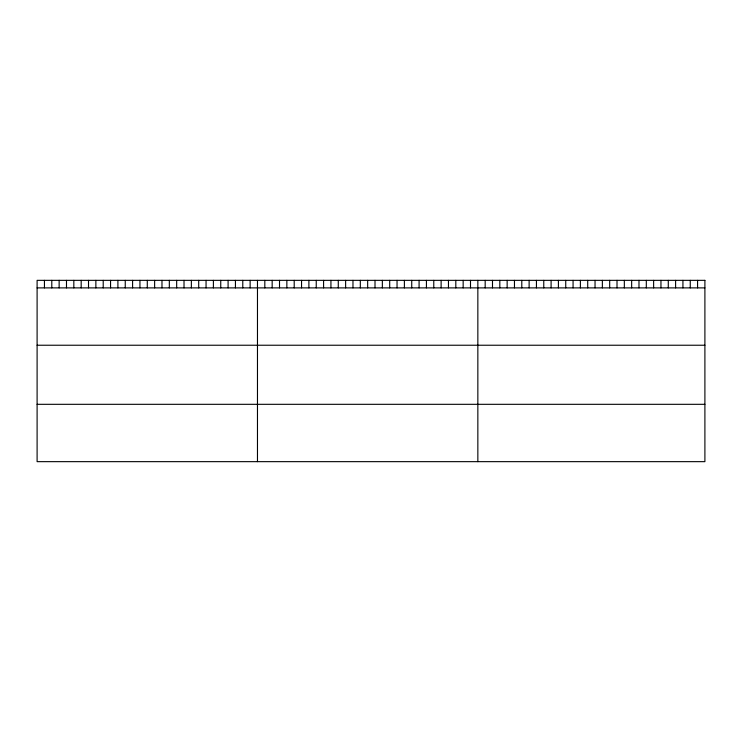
<?xml version="1.0" encoding="UTF-8"?>
<svg xmlns="http://www.w3.org/2000/svg" width="742" height="742" viewBox="0 0 742 742"><rect width="100%" height="100%" fill="white"/><g stroke="black" fill="none" stroke-linecap="round" stroke-linejoin="round"><path stroke-width="1.11" d="M37.1 287.887L704.9 287.887M37.1 345.234L704.9 345.234M37.1 404.316L704.9 404.316M697.573 280.346L697.573 287.887M690.255 280.346L690.255 287.887M682.928 280.346L682.928 287.887M675.6 280.346L675.6 287.887M668.282 280.346L668.282 287.887M660.955 280.346L660.955 287.887M653.628 280.346L653.628 287.887M646.31 280.346L646.31 287.887M638.983 280.346L638.983 287.887M631.655 280.346L631.655 287.887M624.337 280.346L624.337 287.887M617.01 280.346L617.01 287.887M609.683 280.346L609.683 287.887M602.365 280.346L602.365 287.887M595.038 280.346L595.038 287.887M587.71 280.346L587.71 287.887M580.383 280.346L580.383 287.887M573.065 280.346L573.065 287.887M565.738 280.346L565.738 287.887M558.411 280.346L558.411 287.887M551.093 280.346L551.093 287.887M543.765 280.346L543.765 287.887M536.438 280.346L536.438 287.887M529.12 280.346L529.12 287.887M521.793 280.346L521.793 287.887M514.466 280.346L514.466 287.887M507.148 280.346L507.148 287.887M499.82 280.346L499.82 287.887M492.493 280.346L492.493 287.887M485.175 280.346L485.175 287.887M477.848 280.346L477.848 461.654M470.502 280.346L470.502 287.887M463.156 280.346L463.156 287.887M455.811 280.346L455.811 287.887M448.465 280.346L448.465 287.887M441.119 280.346L441.119 287.887M433.773 280.346L433.773 287.887M426.427 280.346L426.427 287.887M419.082 280.346L419.082 287.887M411.736 280.346L411.736 287.887M404.39 280.346L404.39 287.887M397.044 280.346L397.044 287.887M389.698 280.346L389.698 287.887M382.353 280.346L382.353 287.887M375.007 280.346L375.007 287.887M367.661 280.346L367.661 287.887M360.315 280.346L360.315 287.887M352.969 280.346L352.969 287.887M345.624 280.346L345.624 287.887M338.278 280.346L338.278 287.887M330.932 280.346L330.932 287.887M323.586 280.346L323.586 287.887M316.24 280.346L316.24 287.887M308.895 280.346L308.895 287.887M301.549 280.346L301.549 287.887M294.203 280.346L294.203 287.887M286.857 280.346L286.857 287.887M279.511 280.346L279.511 287.887M272.166 280.346L272.166 287.887M264.82 280.346L264.82 287.887M257.474 280.346L257.474 461.654M250.128 280.346L250.128 287.887M242.782 280.346L242.782 287.887M235.437 280.346L235.437 287.887M228.091 280.346L228.091 287.887M220.745 280.346L220.745 287.887M213.399 280.346L213.399 287.887M206.053 280.346L206.053 287.887M198.708 280.346L198.708 287.887M191.362 280.346L191.362 287.887M184.016 280.346L184.016 287.887M176.67 280.346L176.67 287.887M169.324 280.346L169.324 287.887M161.979 280.346L161.979 287.887M154.633 280.346L154.633 287.887M147.287 280.346L147.287 287.887M139.941 280.346L139.941 287.887M132.595 280.346L132.595 287.887M125.25 280.346L125.25 287.887M117.904 280.346L117.904 287.887M110.558 280.346L110.558 287.887M103.212 280.346L103.212 287.887M95.866 280.346L95.866 287.887M88.521 280.346L88.521 287.887M81.175 280.346L81.175 287.887M73.829 280.346L73.829 287.887M66.483 280.346L66.483 287.887M59.137 280.346L59.137 287.887M51.792 280.346L51.792 287.887M44.446 280.346L44.446 287.887M704.9 280.346L37.1 280.346L37.1 461.654L704.9 461.654L704.9 280.346"/></g></svg>
